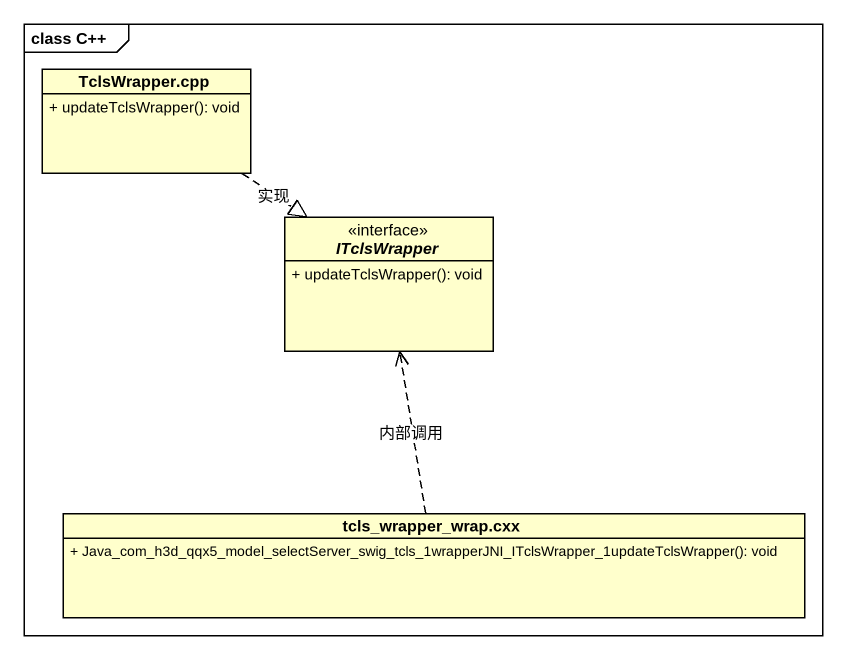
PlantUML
@startuml
mainframe class C++
hide circle
hide empty members
skinparam classAttributeIconSize 0
class "TclsWrapper.cpp" as TclsWrapper_cpp {
  + updateTclsWrapper(): void
}
interface ITclsWrapper <<interface>> {
  + updateTclsWrapper(): void
}
class "tcls_wrapper_wrap.cxx" as tcls_wrapper_wrap_cxx {
  + Java_com_h3d_qqx5_model_selectServer_swig_tcls_1wrapperJNI_ITclsWrapper_1updateTclsWrapper(): void
}
TclsWrapper_cpp ..|> ITclsWrapper : 实现
tcls_wrapper_wrap_cxx .up.> ITclsWrapper : 内部调用
@enduml
